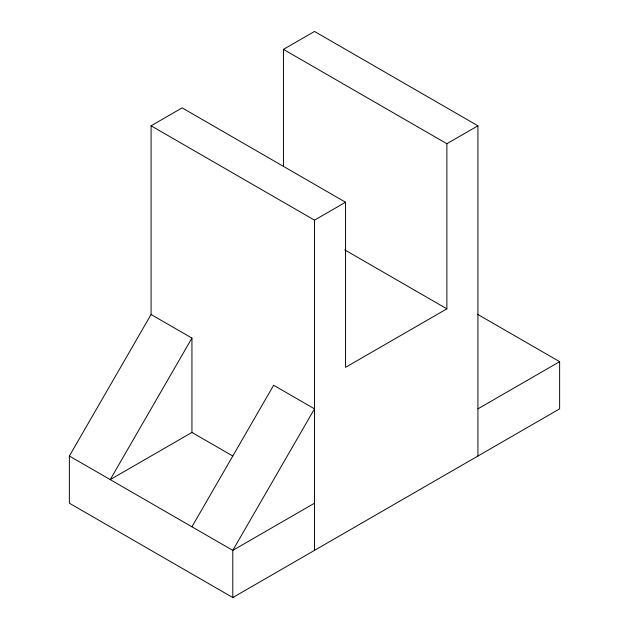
<?xml version="1.0" encoding="UTF-8"?>
<svg xmlns="http://www.w3.org/2000/svg" width="629" height="629" viewBox="0 0 629 629"><rect width="100%" height="100%" fill="white"/><g stroke="black" fill="none" stroke-linecap="round" stroke-linejoin="round"><path stroke-width="0.94" d="M477.497 314.256L559.629 361.675L559.629 408.85L232.793 597.55L69.371 503.2L69.371 456.025L151.078 314.5L151.078 125.8L182.127 107.873L345.549 202.224L345.549 367.336L446.873 308.839L446.873 143.727L283.451 49.377L283.451 166.614M151.078 314.5L191.939 338.087L110.224 479.613L191.939 432.438L232.793 456.025M191.939 526.788L273.646 385.262L314.5 408.85L232.793 550.375L232.793 597.55M283.451 49.377L314.5 31.45L477.922 125.8L477.922 456.025M151.078 125.8L314.5 220.15L345.549 202.224M446.873 143.727L477.922 125.8M314.5 503.2L232.793 550.375L69.371 456.025M477.922 408.85L559.629 361.675M344.731 249.87L446.873 308.839M314.5 220.15L314.5 550.375M191.939 338.087L191.939 432.438"/></g></svg>
